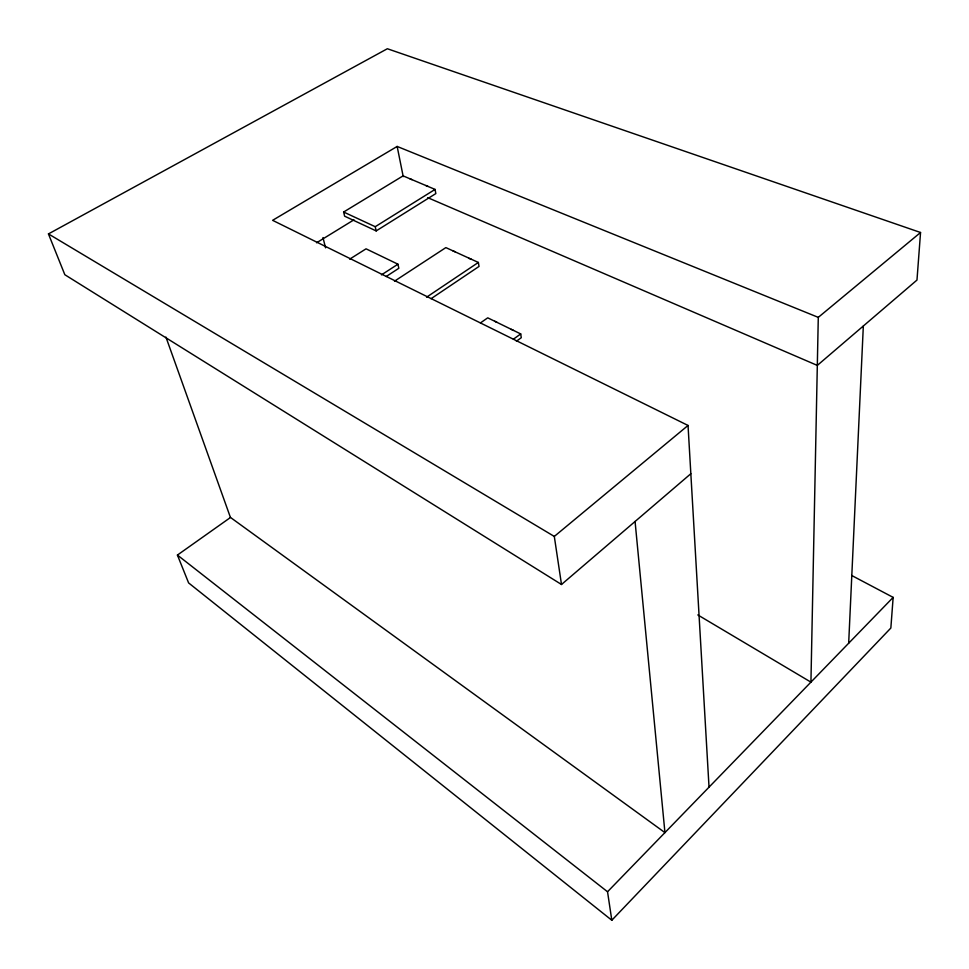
<?xml version="1.0" encoding="UTF-8"?>
<svg xmlns="http://www.w3.org/2000/svg" width="969" height="969" viewBox="0 0 969 969"><rect width="100%" height="100%" fill="white"/><g stroke="black" fill="none" stroke-linecap="round" stroke-linejoin="round"><path stroke-width="1.45" d="M690.836 473.732L561.499 584.489L64.838 274.724L48.45 233.917L387.358 48.741L920.55 232.499L818.284 317.372L810.932 682.14L697.801 614.927M848.674 643.234L863.331 326.008M851.678 575.477L893.152 597.388L890.85 628.033L611.814 920.259L188.604 582.914L177.424 555.067L230.513 517.47L664.94 832.613L635.07 521.492M920.55 232.499L916.977 280.065L817.315 365.41L427.729 197.664M611.814 920.259L607.539 891.759L893.152 597.388M561.499 584.489L554.304 536.438L688.038 425.452L272.604 220.326L397.157 146.44L818.284 317.372M516.416 341.209L521.286 337.709L520.716 333.942L487.734 317.832L480.442 322.931M513.388 339.198L520.716 333.942M511.244 329.315L513.461 330.393M494.771 321.26L496.94 322.326M431.072 298.694L479.037 266.427L478.359 262.454L445.861 247.604L394.504 281.18M426.578 297.192L478.359 262.454M471.225 259.183L468.802 258.335M452.802 250.765L454.945 251.746M386.171 276.516L398.828 268.292L397.944 264.198L366.052 248.827L349.676 259.159M381.447 274.881L397.944 264.198M376.166 230.913L435.832 193.582L435.057 189.415L403.08 175.873L343.632 212.029L344.625 216.184L376.166 230.913L375.233 226.71L343.632 212.029M375.233 226.71L435.057 189.415M428.032 186.436L425.875 185.527M412.007 179.653L409.899 178.756M316.56 242.795L353.964 219.818M48.45 233.917L554.304 536.438M177.424 555.067L607.539 891.759M165.941 337.079L230.452 517.507M322.968 237.575L325.56 247.846M397.157 146.44L403.225 176.612M688.038 425.452L709.029 787.167"/></g></svg>
